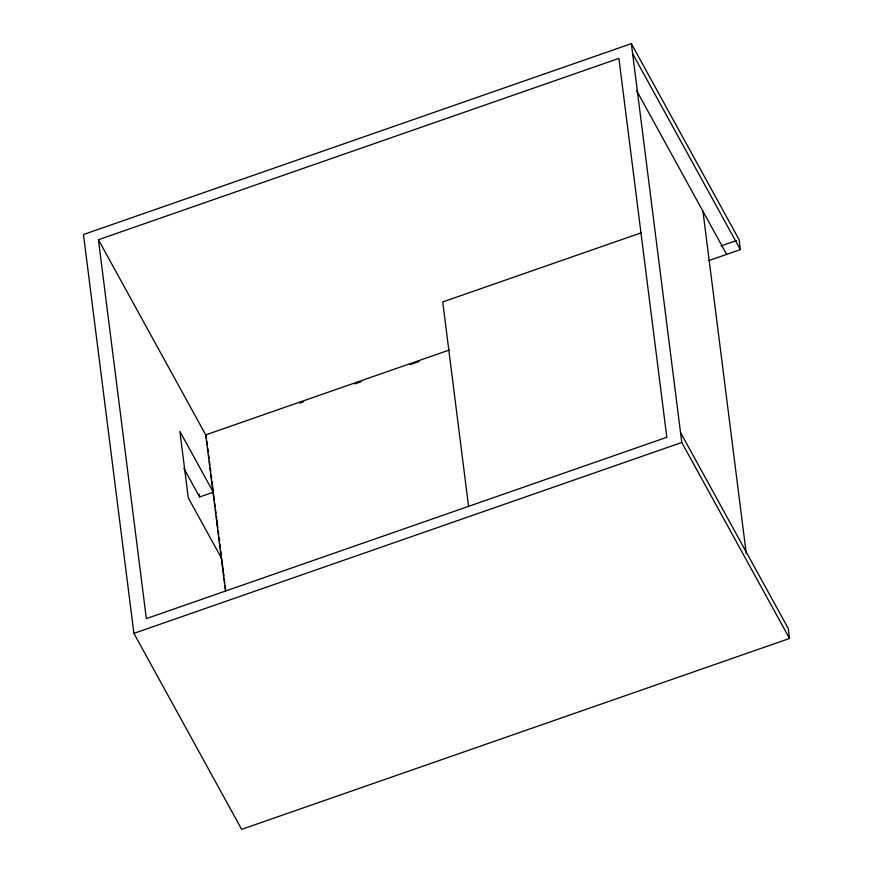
<?xml version="1.0" encoding="UTF-8"?>
<svg xmlns="http://www.w3.org/2000/svg" width="873" height="873" viewBox="0 0 873 873"><rect width="100%" height="100%" fill="white"/><g stroke="black" fill="none" stroke-linecap="round" stroke-linejoin="round"><path stroke-width="1.31" d="M708.712 260.634L740.359 249.602L739.093 239.638L631.354 43.65L83.47 234.531L133.907 633.361L241.646 829.35L789.53 638.469L788.264 628.495L680.525 432.517M98.431 239.726L618.913 58.393L666.819 437.286L146.348 618.619L98.431 239.726L206.181 435.714L206.519 438.41M641.437 232.72L442.731 301.949L468.561 506.285M721.087 245.902L736.517 240.533M449.289 350.018L205.722 434.885L225.518 591.425M299.755 403.108L303.608 401.766M354.885 383.902L361.291 381.676M410.004 364.696L418.985 361.575M183.887 468.354L199.622 496.988L213.318 492.219L179.871 431.382L188.284 497.85L221.731 558.687L223.935 576.147M133.907 633.361L681.78 442.48L631.354 43.65M632.609 53.624L740.359 249.602M636.646 90.639L726.652 254.381M681.78 442.48L789.53 638.469M217.061 524.618L217.519 525.448M702.961 211.288L746.262 553.646M206.857 441.094L207.37 445.132M207.709 447.816L208.221 451.854M208.56 454.549L209.073 458.587M209.411 461.271L209.913 465.309M210.262 468.004L210.764 472.031M211.113 474.726L211.615 478.764M211.964 481.449L213.154 490.866M213.318 492.219L214.332 500.196M214.671 502.848L215.173 506.842M215.511 509.494L216.013 513.488M216.351 516.15L217.857 528.11M218.195 530.773L218.697 534.756M219.036 537.419L219.538 541.402M219.876 544.065L220.378 548.048M220.716 550.71L221.218 554.704M224.274 578.832L224.787 582.858M225.125 585.543L225.627 589.57M199.284 494.325L199.622 496.988"/></g></svg>
